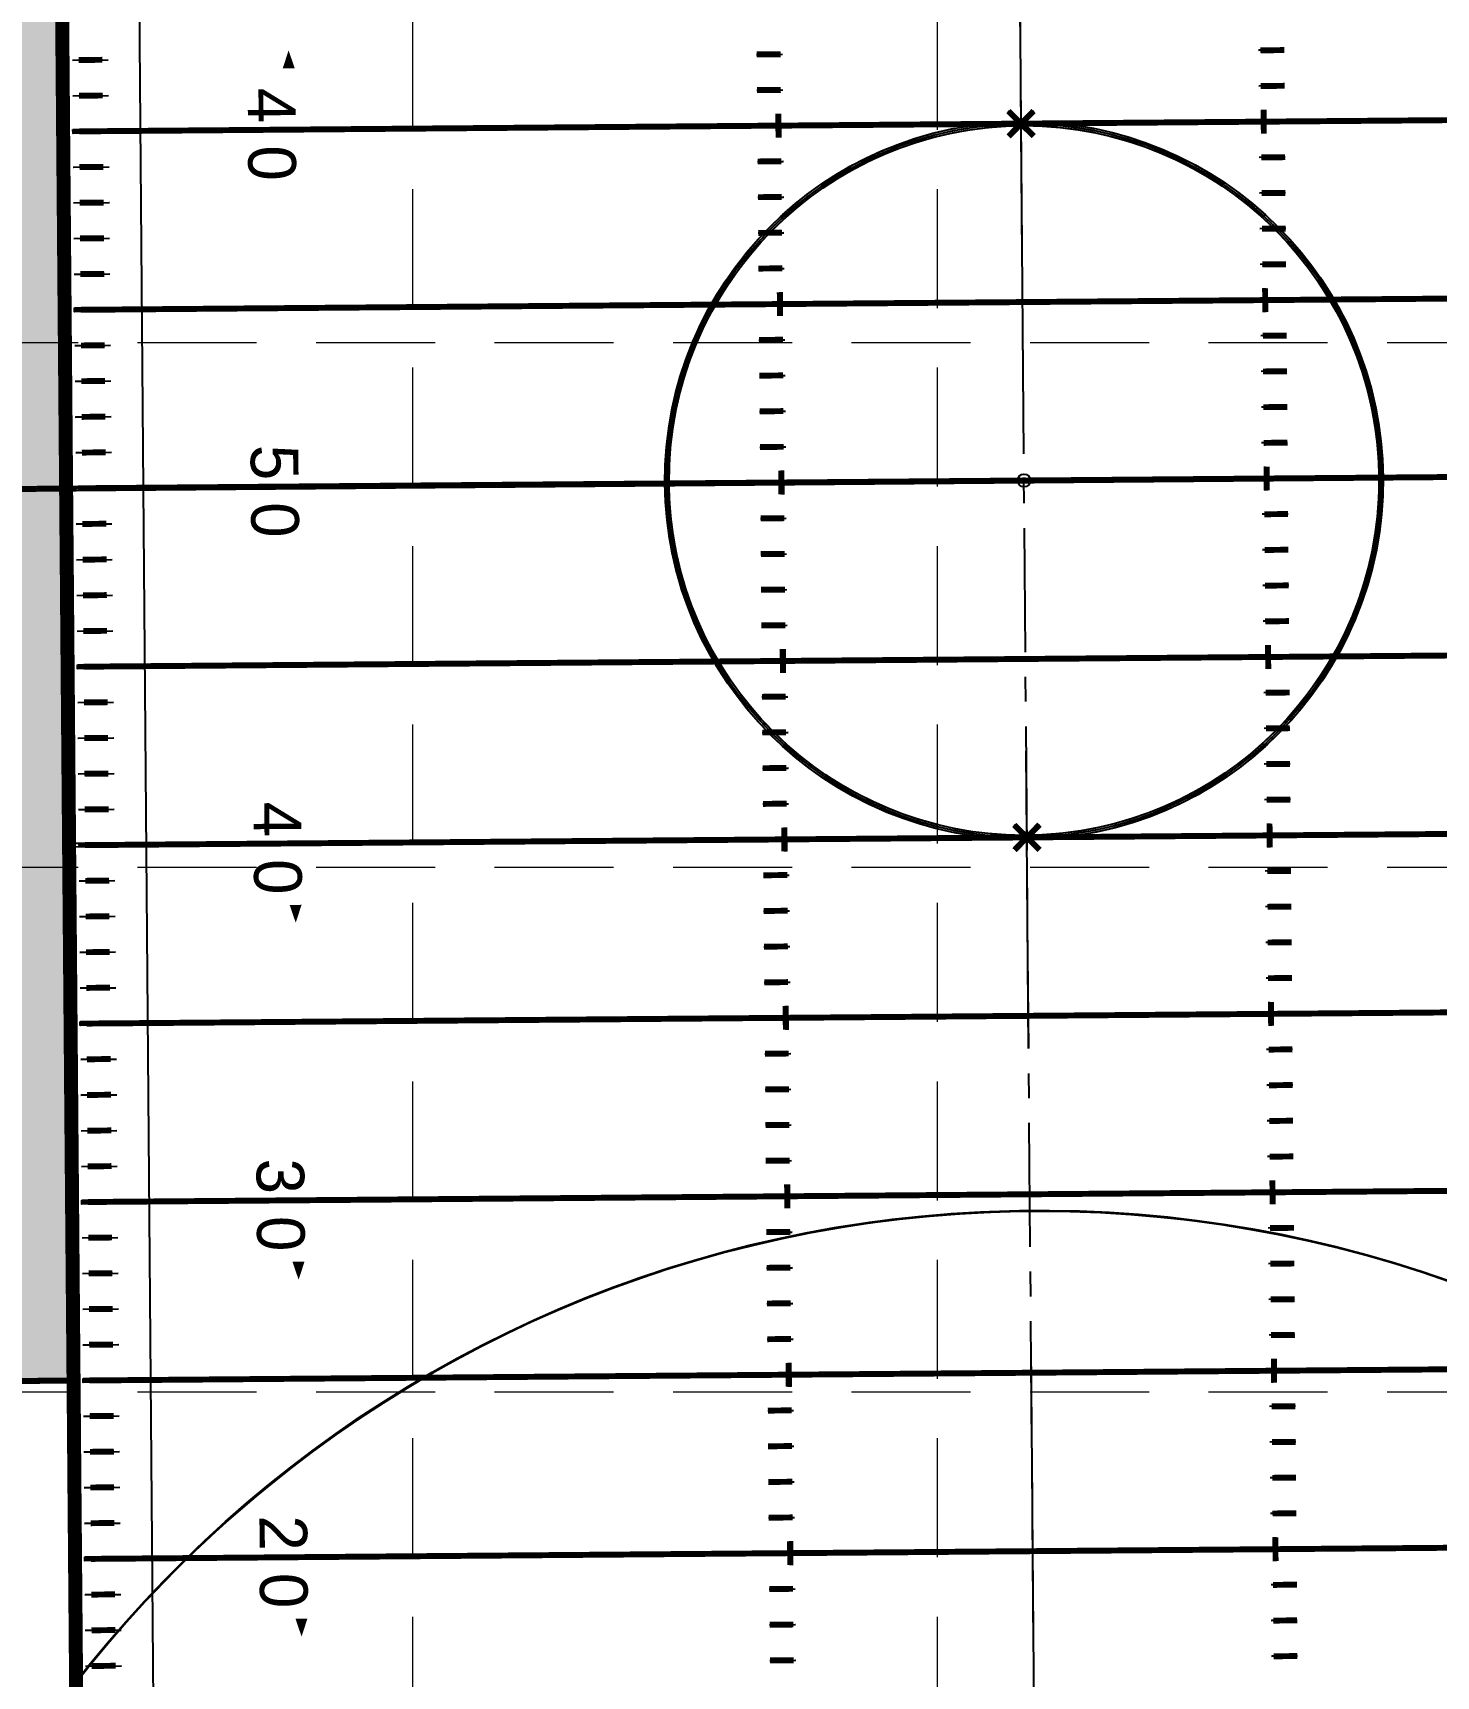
# Model space of a CAD drawing. Header units: feet. Extents: x 2467609 to 2470436, y 7119976 to 7121745.
# Drawn here: x 2469431.4 to 2469549.4, y 7120748.5 to 7120886.6 of the extents above; entities that cross this region are included whole.
import ezdxf

# ---------------------------------------------------------------- set-up
doc = ezdxf.new("R2010")
doc.units = ezdxf.units.FT
doc.header["$LTSCALE"] = 100
doc.header["$MEASUREMENT"] = 0
for name, pattern in [('06117 BASE$0$HIDDEN2', [0.1875, 0.125, -0.0625]), ('FOOTBALL$0$C', [2, 1.25, -0.25, 0.25, -0.25]), ('HIDDEN', [0.375, 0.25, -0.125])]:
    doc.linetypes.add(name, pattern=pattern)
for name, color, linetype, lineweight in [('06117 BASE$0$X-Refr', 253, '06117 BASE$0$HIDDEN2', 50), ('FOOTBALL$0$X-Lite', 8, 'Continuous', 25), ('FOOTBALL$0$X-Thin', 8, 'Continuous', 13)]:
    doc.layers.add(name, color=color, linetype=linetype, lineweight=lineweight)
for name, color, linetype in [('CPCONT', 253, 'Continuous'), ('FOOTBALL$0$FD-CD-MED', 8, 'Continuous'), ('FOOTBALL$0$FD-CD-TEXT-FOOTBALL', 8, 'Continuous'), ('FOOTBALL$0$FD-CD-TEXT-FOOTBALL-GOAL-TICKS', 8, 'Continuous'), ('FOOTBALL$0$FD-CD-THIN', 8, 'Continuous'), ('FOOTBALL$0$FD-CD-XTHN', 8, 'Continuous'), ('FOOTBALL$0$FD-CNTRLINE', 8, 'Continuous'), ('FOOTBALL$0$FD-Coach-Box', 8, 'Continuous'), ('FOOTBALL$0$FD-FOOTBALL', 8, 'Continuous'), ('FOOTBALL$0$FD-FOOTBALL-THKLINE', 8, 'Continuous'), ('FOOTBALL$0$FD-SOCCER-CTR', 8, 'Continuous'), ('FOOTBALL$0$SC-CD-THIN', 8, 'Continuous'), ('GRID', 254, 'HIDDEN')]:
    doc.layers.add(name, color=color, linetype=linetype)
doc.styles.add('FOOTBALL$0$HM-HD', font='HM-HD.SHX')

# ---------------------------------------------------------------- blocks, each defined once
blk = doc.blocks.new('FOOTBALL$0$TRACK-flat-1')
at = {"layer": 'FOOTBALL$0$X-Lite', "linetype": 'Continuous'}
for start, end in [(76.7592, 90), (270, 283.2408)]:
    blk.add_arc((15759.5, -50673.4), 1231.2, start, end, dxfattribs=at)
blk.add_point((13791, -50673.4), dxfattribs=at)
at = {"layer": 'FOOTBALL$0$X-Thin'}
for start, end in [(76.7223, 90), (270, 283.2777)]:
    blk.add_arc((15759.5, -50673.4), 1232.2, start, end, dxfattribs=at)
blk = doc.blocks.new('FOOTBALL')
at = {"layer": 'FOOTBALL$0$FD-CD-MED'}
blk.add_line((-2172, -972), (2172, -972), dxfattribs=at)
at = {"layer": 'FOOTBALL$0$FD-CD-TEXT-FOOTBALL-GOAL-TICKS'}
for points in [[(-440, -738), (-422, -744), (-422, -732)], [(440, -738), (422, -744), (422, -732)], [(800, -738), (782, -744), (782, -732)], [(1160, -738), (1142, -744), (1142, -732)]]:
    blk.add_solid(points, dxfattribs=at)
at = {"layer": 'FOOTBALL$0$FD-CD-THIN', "linetype": 'FOOTBALL$0$C'}
for p, q in [((0, -1279.4), (0, 1219.4)), ((2373, 0), (-2326.5, 0))]:
    blk.add_line(p, q, dxfattribs=at)
at = {"layer": 'FOOTBALL$0$FD-CD-XTHN'}
for points in [[(-362, -956), (-362, 956), (-358, 956), (-358, -956)], [(-182, -956), (-182, 956), (-178, 956), (-178, -956)], [(-2, -952), (-2, 960), (2, 960), (2, -952)], [(178, -956), (178, 956), (182, 956), (182, -956)], [(538, -956), (538, 956), (542, 956), (542, -956)], [(718, -956), (718, 956), (722, 956), (722, -956)], [(898, -956), (898, 956), (902, 956), (902, -956)], [(1078, -956), (1078, 956), (1082, 956), (1082, -956)], [(358, -971.1), (358, 940.9), (362, 940.9), (362, -971.1)]]:
    blk.add_lwpolyline(points, close=True, dxfattribs=at)
at = {"layer": 'FOOTBALL$0$FD-CNTRLINE'}
for points in [[(-360, 925.8), (-360, 956), (-360, -956), (-360, -925.8)], [(-180, 925.8), (-180, 956), (-180, -956), (-180, -925.8)], [(0, 925.8), (0, 956), (0, -956), (0, -925.8)], [(180, 925.8), (180, 956), (180, -956), (180, -925.8)], [(360, 925.8), (360, 956), (360, -956), (360, -925.8)], [(540, 925.8), (540, 956), (540, -956), (540, -925.8)], [(720, 925.8), (720, 956), (720, -956), (720, -925.8)], [(900, 925.8), (900, 956), (900, -956), (900, -925.8)], [(1080, 956), (1080, -956), (1080, -925.8)]]:
    blk.add_lwpolyline(points, dxfattribs=at)
at = {"layer": 'FOOTBALL$0$FD-Coach-Box'}
for p, q in [((898, -960), (898, -1110)), ((900, -1112), (900, -960)), ((902, -1114), (902, -960))]:
    blk.add_line(p, q, dxfattribs=at)
at = {"layer": 'FOOTBALL$0$FD-FOOTBALL'}
blk.add_line((-2160, -960), (2160, -960), dxfattribs=at)
for points in [[(-432, 264), (-432, 240)], [(-396, 264), (-396, 240)], [(-360, 264), (-360, 240)], [(-324, 264), (-324, 240)], [(-288, 264), (-288, 240)], [(-252, 264), (-252, 240)], [(-216, 264), (-216, 240)], [(-180, 264), (-180, 240)], [(-144, 264), (-144, 240)], [(-108, 264), (-108, 240)], [(-72, 264), (-72, 240)], [(-36, 264), (-36, 240)], [(0, 264), (0, 240)], [(36, 264), (36, 240)], [(72, 264), (72, 240)], [(108, 264), (108, 240)], [(144, 264), (144, 240)], [(180, 264), (180, 240)], [(216, 264), (216, 240)], [(252, 264), (252, 240)], [(288, 264), (288, 240)], [(324, 264), (324, 240)], [(360, 264), (360, 240)], [(396, 264), (396, 240)], [(432, 264), (432, 240)], [(468, 264), (468, 240)], [(504, 264), (504, 240)], [(540, 264), (540, 240)], [(576, 264), (576, 240)], [(612, 264), (612, 240)], [(648, 264), (648, 240)], [(684, 264), (684, 240)], [(720, 264), (720, 240)], [(756, 264), (756, 240)], [(792, 264), (792, 240)], [(828, 264), (828, 240)], [(864, 264), (864, 240)], [(900, 264), (900, 240)], [(936, 264), (936, 240)], [(972, 264), (972, 240)], [(1008, 264), (1008, 240)], [(1044, 264), (1044, 240)], [(1080, 264), (1080, 240)], [(1116, 264), (1116, 240)], [(1152, 264), (1152, 240)], [(1188, 264), (1188, 240)], [(-372, 242.7), (-348, 242.7)], [(-192, 242.7), (-168, 242.7)], [(-12, 242.7), (12, 242.7)], [(168, 242.7), (192, 242.7)], [(348, 242.7), (372, 242.7)], [(528, 242.7), (552, 242.7)], [(708, 242.7), (732, 242.7)], [(888, 242.7), (912, 242.7)], [(1068, 242.7), (1092, 242.7)], [(-347.3, 12.7), (-372.7, -12.7)], [(-372.7, 12.7), (-347.3, -12.7)], [(372.7, 12.7), (347.3, -12.7)], [(347.3, 12.7), (372.7, -12.7)], [(-432, -264), (-432, -240)], [(-396, -264), (-396, -240)], [(-372, -242.7), (-348, -242.7)], [(-360, -264), (-360, -240)], [(-324, -264), (-324, -240)], [(-288, -264), (-288, -240)], [(-252, -264), (-252, -240)], [(-216, -264), (-216, -240)], [(-192, -242.7), (-168, -242.7)], [(-180, -264), (-180, -240)], [(-144, -264), (-144, -240)], [(-108, -264), (-108, -240)], [(-72, -264), (-72, -240)], [(-36, -264), (-36, -240)], [(-12, -242.7), (12, -242.7)], [(0, -264), (0, -240)], [(36, -264), (36, -240)], [(72, -264), (72, -240)], [(108, -264), (108, -240)], [(144, -264), (144, -240)], [(168, -242.7), (192, -242.7)], [(180, -264), (180, -240)], [(216, -264), (216, -240)], [(252, -264), (252, -240)], [(288, -264), (288, -240)], [(324, -264), (324, -240)], [(348, -242.7), (372, -242.7)], [(360, -264), (360, -240)], [(396, -264), (396, -240)], [(432, -264), (432, -240)], [(468, -264), (468, -240)], [(504, -264), (504, -240)], [(528, -242.7), (552, -242.7)], [(540, -264), (540, -240)], [(576, -264), (576, -240)], [(612, -264), (612, -240)], [(648, -264), (648, -240)], [(684, -264), (684, -240)], [(708, -242.7), (732, -242.7)], [(720, -264), (720, -240)], [(756, -264), (756, -240)], [(792, -264), (792, -240)], [(828, -264), (828, -240)], [(864, -264), (864, -240)], [(888, -242.7), (912, -242.7)], [(900, -264), (900, -240)], [(936, -264), (936, -240)], [(972, -264), (972, -240)], [(1008, -264), (1008, -240)], [(1044, -264), (1044, -240)], [(1068, -242.7), (1092, -242.7)], [(1080, -264), (1080, -240)], [(1116, -264), (1116, -240)], [(1152, -264), (1152, -240)], [(1188, -264), (1188, -240)], [(-432, -956), (-432, -920)], [(-396, -956), (-396, -920)], [(-324, -956), (-324, -920)], [(-288, -956), (-288, -920)], [(-252, -956), (-252, -920)], [(-216, -956), (-216, -920)], [(-144, -956), (-144, -920)], [(-108, -956), (-108, -920)], [(-72, -956), (-72, -920)], [(-36, -956), (-36, -920)], [(36, -956), (36, -920)], [(72, -956), (72, -920)], [(108, -956), (108, -920)], [(144, -956), (144, -920)], [(216, -956), (216, -920)], [(252, -956), (252, -920)], [(288, -956), (288, -920)], [(324, -956), (324, -920)], [(396, -956), (396, -920)], [(432, -956), (432, -920)], [(468, -956), (468, -920)], [(504, -956), (504, -920)], [(576, -956), (576, -920)], [(612, -956), (612, -920)], [(648, -956), (648, -920)], [(684, -956), (684, -920)], [(756, -956), (756, -920)], [(792, -956), (792, -920)], [(828, -956), (828, -920)], [(864, -956), (864, -920)], [(936, -956), (936, -920)], [(972, -956), (972, -920)], [(1008, -956), (1008, -920)], [(1044, -956), (1044, -920)], [(1116, -956), (1116, -920)], [(1152, -956), (1152, -920)], [(1188, -956), (1188, -920)], [(-432, -956), (-432, -932)], [(-396, -956), (-396, -932)], [(-324, -956), (-324, -932)], [(-288, -956), (-288, -932)], [(-252, -956), (-252, -932)], [(-216, -956), (-216, -932)], [(-144, -956), (-144, -932)], [(-108, -956), (-108, -932)], [(-72, -956), (-72, -932)], [(-36, -956), (-36, -932)], [(36, -956), (36, -932)], [(72, -956), (72, -932)], [(108, -956), (108, -932)], [(144, -956), (144, -932)], [(216, -956), (216, -932)], [(252, -956), (252, -932)], [(288, -956), (288, -932)], [(324, -956), (324, -932)], [(396, -956), (396, -932)], [(432, -956), (432, -932)], [(468, -956), (468, -932)], [(504, -956), (504, -932)], [(576, -956), (576, -932)], [(612, -956), (612, -932)], [(648, -956), (648, -932)], [(684, -956), (684, -932)], [(756, -956), (756, -932)], [(792, -956), (792, -932)], [(828, -956), (828, -932)], [(864, -956), (864, -932)], [(936, -956), (936, -932)], [(972, -956), (972, -932)], [(1008, -956), (1008, -932)], [(1044, -956), (1044, -932)], [(1116, -956), (1116, -932)], [(1152, -956), (1152, -932)], [(1188, -956), (1188, -932)]]:
    blk.add_lwpolyline(points, dxfattribs=at)
at = {"layer": 'FOOTBALL$0$FD-FOOTBALL-THKLINE', "const_width": 12}
blk.add_lwpolyline([(2166, 966), (-2166, 966), (-2166, -966), (2166, -966)], close=True, dxfattribs=at)
at = {"layer": 'FOOTBALL$0$FD-FOOTBALL-THKLINE', "const_width": 6}
for points in [[(1080, 960), (1080, -949.8)], [(-360, 949.8), (-360, -949.8)], [(-180, 949.8), (-180, -949.8)], [(0, 949.8), (0, -949.8)], [(180, 949.8), (180, -949.8)], [(360, 949.8), (360, -949.8)], [(540, 949.8), (540, -949.8)], [(720, 949.8), (720, -949.8)], [(900, 949.8), (900, -949.8)], [(-432, 266), (-432, 242)], [(-396, 266), (-396, 242)], [(-360, 266), (-360, 242)], [(-324, 266), (-324, 242)], [(-288, 266), (-288, 242)], [(-252, 266), (-252, 242)], [(-216, 266), (-216, 242)], [(-180, 266), (-180, 242)], [(-144, 266), (-144, 242)], [(-108, 266), (-108, 242)], [(-72, 266), (-72, 242)], [(-36, 266), (-36, 242)], [(0, 266), (0, 242)], [(36, 266), (36, 242)], [(72, 266), (72, 242)], [(108, 266), (108, 242)], [(144, 266), (144, 242)], [(180, 266), (180, 242)], [(216, 266), (216, 242)], [(252, 266), (252, 242)], [(288, 266), (288, 242)], [(324, 266), (324, 242)], [(360, 266), (360, 242)], [(396, 266), (396, 242)], [(432, 266), (432, 242)], [(468, 266), (468, 242)], [(504, 266), (504, 242)], [(540, 266), (540, 242)], [(576, 266), (576, 242)], [(612, 266), (612, 242)], [(648, 266), (648, 242)], [(684, 266), (684, 242)], [(720, 266), (720, 242)], [(756, 266), (756, 242)], [(792, 266), (792, 242)], [(828, 266), (828, 242)], [(864, 266), (864, 242)], [(900, 266), (900, 242)], [(936, 266), (936, 242)], [(972, 266), (972, 242)], [(1008, 266), (1008, 242)], [(1044, 266), (1044, 242)], [(1080, 266), (1080, 242)], [(1116, 266), (1116, 242)], [(1152, 266), (1152, 242)], [(1188, 266), (1188, 242)], [(-372, 244.7), (-348, 244.7)], [(-192, 244.7), (-168, 244.7)], [(-12, 244.7), (12, 244.7)], [(168, 244.7), (192, 244.7)], [(348, 244.7), (372, 244.7)], [(528, 244.7), (552, 244.7)], [(708, 244.7), (732, 244.7)], [(888, 244.7), (912, 244.7)], [(1068, 244.7), (1092, 244.7)], [(-347.3, 12.7), (-372.7, -12.7)], [(-372.7, 12.7), (-347.3, -12.7)], [(372.7, 12.7), (347.3, -12.7)], [(347.3, 12.7), (372.7, -12.7)], [(-432, -266), (-432, -242)], [(-396, -266), (-396, -242)], [(-372, -244.7), (-348, -244.7)], [(-360, -266), (-360, -242)], [(-324, -266), (-324, -242)], [(-288, -266), (-288, -242)], [(-252, -266), (-252, -242)], [(-216, -266), (-216, -242)], [(-192, -244.7), (-168, -244.7)], [(-180, -266), (-180, -242)], [(-144, -266), (-144, -242)], [(-108, -266), (-108, -242)], [(-72, -266), (-72, -242)], [(-36, -266), (-36, -242)], [(-12, -244.7), (12, -244.7)], [(0, -266), (0, -242)], [(36, -266), (36, -242)], [(72, -266), (72, -242)], [(108, -266), (108, -242)], [(144, -266), (144, -242)], [(168, -244.7), (192, -244.7)], [(180, -266), (180, -242)], [(216, -266), (216, -242)], [(252, -266), (252, -242)], [(288, -266), (288, -242)], [(324, -266), (324, -242)], [(348, -244.7), (372, -244.7)], [(360, -266), (360, -242)], [(396, -266), (396, -242)], [(432, -266), (432, -242)], [(468, -266), (468, -242)], [(504, -266), (504, -242)], [(528, -244.7), (552, -244.7)], [(540, -266), (540, -242)], [(576, -266), (576, -242)], [(612, -266), (612, -242)], [(648, -266), (648, -242)], [(684, -266), (684, -242)], [(708, -244.7), (732, -244.7)], [(720, -266), (720, -242)], [(756, -266), (756, -242)], [(792, -266), (792, -242)], [(828, -266), (828, -242)], [(864, -266), (864, -242)], [(888, -244.7), (912, -244.7)], [(900, -266), (900, -242)], [(936, -266), (936, -242)], [(972, -266), (972, -242)], [(1008, -266), (1008, -242)], [(1044, -266), (1044, -242)], [(1068, -244.7), (1092, -244.7)], [(1080, -266), (1080, -242)], [(1116, -266), (1116, -242)], [(1152, -266), (1152, -242)], [(1188, -266), (1188, -242)], [(-432, -949.8), (-432, -925.8)], [(-396, -949.8), (-396, -925.8)], [(-360, -949.8), (-360, -925.8)], [(-324, -949.8), (-324, -925.8)], [(-288, -949.8), (-288, -925.8)], [(-252, -949.8), (-252, -925.8)], [(-216, -949.8), (-216, -925.8)], [(-180, -949.8), (-180, -925.8)], [(-144, -949.8), (-144, -925.8)], [(-108, -949.8), (-108, -925.8)], [(-72, -949.8), (-72, -925.8)], [(-36, -949.8), (-36, -925.8)], [(0, -949.8), (0, -925.8)], [(36, -949.8), (36, -925.8)], [(72, -949.8), (72, -925.8)], [(108, -949.8), (108, -925.8)], [(144, -949.8), (144, -925.8)], [(180, -949.8), (180, -925.8)], [(216, -949.8), (216, -925.8)], [(252, -949.8), (252, -925.8)], [(288, -949.8), (288, -925.8)], [(324, -949.8), (324, -925.8)], [(360, -949.8), (360, -925.8)], [(396, -949.8), (396, -925.8)], [(432, -949.8), (432, -925.8)], [(468, -949.8), (468, -925.8)], [(504, -949.8), (504, -925.8)], [(540, -949.8), (540, -925.8)], [(576, -949.8), (576, -925.8)], [(612, -949.8), (612, -925.8)], [(648, -949.8), (648, -925.8)], [(684, -949.8), (684, -925.8)], [(720, -949.8), (720, -925.8)], [(756, -949.8), (756, -925.8)], [(792, -949.8), (792, -925.8)], [(828, -949.8), (828, -925.8)], [(864, -949.8), (864, -925.8)], [(900, -949.8), (900, -925.8)], [(936, -949.8), (936, -925.8)], [(972, -949.8), (972, -925.8)], [(1008, -949.8), (1008, -925.8)], [(1044, -949.8), (1044, -925.8)], [(1080, -949.8), (1080, -925.8)], [(1116, -949.8), (1116, -925.8)], [(1152, -949.8), (1152, -925.8)], [(1188, -949.8), (1188, -925.8)], [(900, -968), (900, -1112)]]:
    blk.add_lwpolyline(points, dxfattribs=at)
at = {"layer": 'FOOTBALL$0$FD-FOOTBALL-THKLINE'}
blk.add_solid([(900, -1040), (900, -968), (-900, -1040), (-900, -968)], dxfattribs=at)
at = {"layer": 'FOOTBALL$0$FD-SOCCER-CTR'}
blk.add_circle((0, 0), 360, dxfattribs=at)
at = {"layer": 'FOOTBALL$0$SC-CD-THIN'}
for p, q in [((-2, -1138), (-2, 1138)), ((2, -1138), (2, 1138))]:
    blk.add_line(p, q, dxfattribs=at)
for radius in [362, 358, 6.5, 2.5]:
    blk.add_circle((0, 0), radius, dxfattribs=at)
blk.add_blockref('FOOTBALL$0$TRACK-flat-1', (-13791, 50673.4), dxfattribs=at)
at = {"layer": 'FOOTBALL$0$FD-CD-TEXT-FOOTBALL', "style": 'FOOTBALL$0$HM-HD'}
for s, p in [('4', (-402.3, -779.5)), ('0', (-344.3, -779.5)), ('5', (-42.3, -779.5)), ('0', (15.7, -779.5)), ('4', (317.7, -779.5)), ('0', (375.7, -779.5)), ('3', (677.7, -779.5)), ('0', (735.7, -779.5)), ('2', (1037.7, -779.5)), ('0', (1095.7, -779.5))]:
    blk.add_text(s, height=48, dxfattribs=at).set_placement(p)

msp = doc.modelspace()

# ---------------------------------------------------------------- linework, layer by layer
at = {"layer": 'CPCONT', "color": 35}
for points in [[(2469435.71, 7120667.82), (2469432.75, 7121028.81)], [(2469442.21, 7120667.87), (2469439.25, 7121028.86)]]:
    msp.add_lwpolyline(points, dxfattribs=at)
at = {"layer": 'FOOTBALL$0$FD-CD-MED'}
msp.add_line((2469432.24, 7121029.3), (2469435.21, 7120667.32), dxfattribs=at)
at = {"layer": 'FOOTBALL$0$FD-CD-TEXT-FOOTBALL-GOAL-TICKS'}
for points in [[(2469452.93, 7120885.14), (2469452.44, 7120883.63), (2469453.44, 7120883.64)], [(2469453.53, 7120811.81), (2469453.02, 7120813.3), (2469454.02, 7120813.31)], [(2469453.77, 7120781.81), (2469453.26, 7120783.3), (2469454.26, 7120783.31)], [(2469454.02, 7120751.81), (2469453.51, 7120753.3), (2469454.51, 7120753.31)]]:
    msp.add_solid(points, dxfattribs=at)
at = {"layer": 'FOOTBALL$0$FD-CD-THIN', "linetype": 'FOOTBALL$0$C'}
for p, q in [((2469516.35, 7120651.24), (2469513.14, 7121042.85)), ((2469408.11, 7120848.1), (2469616.34, 7120849.81))]:
    msp.add_line(p, q, dxfattribs=at)
at = {"layer": 'FOOTBALL$0$FD-CD-XTHN'}
for p, q in [((2469434.81, 7120878.49), (2469594.14, 7120879.79)), ((2469594.14, 7120879.46), (2469434.82, 7120878.15)), ((2469434.82, 7120878.15), (2469434.81, 7120878.49)), ((2469434.94, 7120863.49), (2469594.27, 7120864.79)), ((2469594.27, 7120864.46), (2469434.94, 7120863.15)), ((2469434.94, 7120863.15), (2469434.94, 7120863.49)), ((2469435.39, 7120848.49), (2469594.72, 7120849.8)), ((2469435.4, 7120848.16), (2469435.39, 7120848.49)), ((2469594.72, 7120849.46), (2469435.4, 7120848.16)), ((2469435.18, 7120833.49), (2469594.51, 7120834.8)), ((2469435.19, 7120833.16), (2469435.18, 7120833.49)), ((2469594.51, 7120834.46), (2469435.19, 7120833.16)), ((2469434.05, 7120818.48), (2469593.38, 7120819.79)), ((2469593.38, 7120819.45), (2469434.05, 7120818.15)), ((2469434.05, 7120818.15), (2469434.05, 7120818.48)), ((2469435.43, 7120803.49), (2469594.76, 7120804.8)), ((2469594.76, 7120804.46), (2469435.43, 7120803.16)), ((2469435.43, 7120803.16), (2469435.43, 7120803.49)), ((2469435.55, 7120788.49), (2469594.88, 7120789.8)), ((2469594.88, 7120789.46), (2469435.56, 7120788.16)), ((2469435.56, 7120788.16), (2469435.55, 7120788.49)), ((2469435.68, 7120773.49), (2469595, 7120774.8)), ((2469595.01, 7120774.46), (2469435.68, 7120773.16)), ((2469435.68, 7120773.16), (2469435.68, 7120773.49)), ((2469435.8, 7120758.49), (2469595.13, 7120759.8)), ((2469595.13, 7120759.47), (2469435.8, 7120758.16)), ((2469435.8, 7120758.16), (2469435.8, 7120758.49))]:
    msp.add_line(p, q, dxfattribs=at)
at = {"layer": 'FOOTBALL$0$FD-CNTRLINE'}
for p, q in [((2469594.14, 7120879.63), (2469434.82, 7120878.32)), ((2469434.82, 7120878.32), (2469437.33, 7120878.34)), ((2469594.27, 7120864.63), (2469434.94, 7120863.32)), ((2469434.94, 7120863.32), (2469437.45, 7120863.34)), ((2469594.39, 7120849.63), (2469435.06, 7120848.32)), ((2469435.06, 7120848.32), (2469437.58, 7120848.34)), ((2469594.51, 7120834.63), (2469435.18, 7120833.32)), ((2469435.18, 7120833.32), (2469437.7, 7120833.34)), ((2469594.64, 7120819.63), (2469435.31, 7120818.32)), ((2469435.31, 7120818.32), (2469437.82, 7120818.34)), ((2469594.76, 7120804.63), (2469435.43, 7120803.32)), ((2469435.43, 7120803.32), (2469437.95, 7120803.34)), ((2469594.88, 7120789.63), (2469435.55, 7120788.32)), ((2469435.55, 7120788.32), (2469438.07, 7120788.34)), ((2469595, 7120774.63), (2469435.68, 7120773.32)), ((2469435.68, 7120773.32), (2469438.19, 7120773.34)), ((2469595.13, 7120759.63), (2469435.8, 7120758.32)), ((2469435.8, 7120758.32), (2469438.31, 7120758.35))]:
    msp.add_line(p, q, dxfattribs=at)
at = {"layer": 'FOOTBALL$0$FD-Coach-Box'}
for p, q in [((2469422.51, 7120773.05), (2469435.34, 7120773.15)), ((2469422.68, 7120773.22), (2469435.34, 7120773.32)), ((2469435.34, 7120773.49), (2469422.84, 7120773.39))]:
    msp.add_line(p, q, dxfattribs=at)
at = {"layer": 'FOOTBALL$0$FD-FOOTBALL'}
for p, q in [((2469433.25, 7121028.31), (2469436.2, 7120668.33)), ((2469492.43, 7120884.79), (2469494.43, 7120884.81)), ((2469536.43, 7120885.15), (2469534.43, 7120885.14)), ((2469434.77, 7120884.32), (2469437.77, 7120884.35)), ((2469434.77, 7120884.32), (2469436.77, 7120884.34)), ((2469492.46, 7120881.79), (2469494.46, 7120881.81)), ((2469536.45, 7120882.15), (2469534.45, 7120882.14)), ((2469434.79, 7120881.32), (2469437.79, 7120881.35)), ((2469434.79, 7120881.32), (2469436.79, 7120881.34)), ((2469494.24, 7120879.81), (2469494.26, 7120877.81)), ((2469515.55, 7120877.92), (2469513.41, 7120880.03)), ((2469515.53, 7120880.04), (2469513.43, 7120877.9)), ((2469536.48, 7120879.15), (2469534.48, 7120879.14)), ((2469534.7, 7120880.14), (2469534.72, 7120878.14)), ((2469492.48, 7120878.79), (2469494.48, 7120878.81)), ((2469536.5, 7120876.15), (2469534.5, 7120876.14)), ((2469434.84, 7120875.32), (2469437.84, 7120875.35)), ((2469434.84, 7120875.32), (2469436.84, 7120875.34)), ((2469492.5, 7120875.79), (2469494.5, 7120875.81)), ((2469434.86, 7120872.32), (2469437.86, 7120872.35)), ((2469434.86, 7120872.32), (2469436.86, 7120872.34)), ((2469492.53, 7120872.79), (2469494.53, 7120872.81)), ((2469536.53, 7120873.15), (2469534.53, 7120873.14)), ((2469434.89, 7120869.32), (2469437.89, 7120869.35)), ((2469434.89, 7120869.32), (2469436.89, 7120869.34)), ((2469492.55, 7120869.79), (2469494.55, 7120869.81)), ((2469536.55, 7120870.16), (2469534.55, 7120870.14)), ((2469492.58, 7120866.79), (2469494.58, 7120866.81)), ((2469536.58, 7120867.16), (2469534.58, 7120867.14)), ((2469434.91, 7120866.32), (2469437.91, 7120866.35)), ((2469434.91, 7120866.32), (2469436.91, 7120866.34)), ((2469534.82, 7120865.14), (2469534.84, 7120863.14)), ((2469492.6, 7120863.79), (2469494.6, 7120863.81)), ((2469494.37, 7120864.81), (2469494.38, 7120862.81)), ((2469536.6, 7120864.16), (2469534.6, 7120864.14)), ((2469536.63, 7120861.16), (2469534.63, 7120861.14)), ((2469434.96, 7120860.32), (2469437.96, 7120860.35)), ((2469434.96, 7120860.32), (2469436.96, 7120860.34)), ((2469492.63, 7120860.79), (2469494.63, 7120860.81)), ((2469536.65, 7120858.16), (2469534.65, 7120858.14)), ((2469434.99, 7120857.32), (2469437.99, 7120857.35)), ((2469434.99, 7120857.32), (2469436.99, 7120857.34)), ((2469492.65, 7120857.79), (2469494.65, 7120857.81)), ((2469435.01, 7120854.32), (2469438.01, 7120854.35)), ((2469435.01, 7120854.32), (2469437.01, 7120854.34)), ((2469492.68, 7120854.79), (2469494.68, 7120854.81)), ((2469536.68, 7120855.16), (2469534.68, 7120855.14)), ((2469435.04, 7120851.32), (2469438.04, 7120851.35)), ((2469435.04, 7120851.32), (2469437.04, 7120851.34)), ((2469492.7, 7120851.79), (2469494.7, 7120851.81)), ((2469536.7, 7120852.16), (2469534.7, 7120852.14)), ((2469534.94, 7120850.14), (2469534.96, 7120848.14)), ((2469492.73, 7120848.79), (2469494.73, 7120848.81)), ((2469494.49, 7120849.81), (2469494.51, 7120847.81)), ((2469536.72, 7120849.16), (2469534.72, 7120849.14)), ((2469492.75, 7120845.79), (2469494.75, 7120845.81)), ((2469536.75, 7120846.16), (2469534.75, 7120846.14)), ((2469435.09, 7120845.32), (2469438.09, 7120845.35)), ((2469435.09, 7120845.32), (2469437.09, 7120845.34)), ((2469536.77, 7120843.16), (2469534.77, 7120843.14)), ((2469435.11, 7120842.32), (2469438.11, 7120842.35)), ((2469435.11, 7120842.32), (2469437.11, 7120842.34)), ((2469492.78, 7120842.8), (2469494.78, 7120842.81)), ((2469536.8, 7120840.16), (2469534.8, 7120840.14)), ((2469435.14, 7120839.32), (2469438.14, 7120839.35)), ((2469435.14, 7120839.32), (2469437.14, 7120839.34)), ((2469492.8, 7120839.8), (2469494.8, 7120839.81)), ((2469435.16, 7120836.32), (2469438.16, 7120836.35)), ((2469435.16, 7120836.32), (2469437.16, 7120836.34)), ((2469492.82, 7120836.8), (2469494.82, 7120836.81)), ((2469536.82, 7120837.16), (2469534.82, 7120837.14)), ((2469494.61, 7120834.81), (2469494.63, 7120832.81)), ((2469535.07, 7120835.14), (2469535.08, 7120833.14)), ((2469492.85, 7120833.8), (2469494.85, 7120833.81)), ((2469536.85, 7120834.16), (2469534.85, 7120834.14)), ((2469492.87, 7120830.8), (2469494.87, 7120830.81)), ((2469536.87, 7120831.16), (2469534.87, 7120831.14)), ((2469435.21, 7120830.32), (2469438.21, 7120830.35)), ((2469435.21, 7120830.32), (2469437.21, 7120830.34)), ((2469492.9, 7120827.8), (2469494.9, 7120827.81)), ((2469536.9, 7120828.16), (2469534.9, 7120828.14)), ((2469435.23, 7120827.32), (2469438.23, 7120827.35)), ((2469435.23, 7120827.32), (2469437.23, 7120827.34)), ((2469536.92, 7120825.16), (2469534.92, 7120825.14)), ((2469435.26, 7120824.32), (2469438.26, 7120824.35)), ((2469435.26, 7120824.32), (2469437.26, 7120824.34)), ((2469492.92, 7120824.8), (2469494.92, 7120824.81)), ((2469435.28, 7120821.32), (2469438.28, 7120821.35)), ((2469435.28, 7120821.32), (2469437.28, 7120821.34)), ((2469492.95, 7120821.8), (2469494.95, 7120821.81)), ((2469536.95, 7120822.16), (2469534.95, 7120822.14)), ((2469494.74, 7120819.81), (2469494.75, 7120817.81)), ((2469516.04, 7120817.92), (2469513.9, 7120820.03)), ((2469516.02, 7120820.05), (2469513.92, 7120817.91)), ((2469535.19, 7120820.14), (2469535.21, 7120818.14)), ((2469492.97, 7120818.8), (2469494.97, 7120818.81)), ((2469536.97, 7120819.16), (2469534.97, 7120819.14)), ((2469435.33, 7120815.32), (2469438.33, 7120815.35)), ((2469435.33, 7120815.32), (2469437.33, 7120815.34)), ((2469493, 7120815.8), (2469495, 7120815.81)), ((2469537, 7120816.16), (2469535, 7120816.14)), ((2469493.02, 7120812.8), (2469495.02, 7120812.81)), ((2469537.02, 7120813.16), (2469535.02, 7120813.14)), ((2469435.36, 7120812.32), (2469438.36, 7120812.35)), ((2469435.36, 7120812.32), (2469437.36, 7120812.34)), ((2469493.05, 7120809.8), (2469495.05, 7120809.81)), ((2469537.04, 7120810.16), (2469535.04, 7120810.14)), ((2469435.38, 7120809.32), (2469438.38, 7120809.35)), ((2469435.38, 7120809.32), (2469437.38, 7120809.34)), ((2469537.07, 7120807.16), (2469535.07, 7120807.14)), ((2469435.41, 7120806.32), (2469438.41, 7120806.35)), ((2469435.41, 7120806.32), (2469437.41, 7120806.34)), ((2469493.07, 7120806.8), (2469495.07, 7120806.81)), ((2469494.86, 7120804.81), (2469494.88, 7120802.81)), ((2469535.31, 7120805.14), (2469535.33, 7120803.14)), ((2469493.1, 7120803.8), (2469495.1, 7120803.81)), ((2469537.09, 7120804.16), (2469535.09, 7120804.14)), ((2469435.46, 7120800.32), (2469438.46, 7120800.35)), ((2469435.46, 7120800.32), (2469437.46, 7120800.34)), ((2469493.12, 7120800.8), (2469495.12, 7120800.81)), ((2469537.12, 7120801.16), (2469535.12, 7120801.14)), ((2469435.48, 7120797.32), (2469438.48, 7120797.35)), ((2469435.48, 7120797.32), (2469437.48, 7120797.34)), ((2469493.14, 7120797.8), (2469495.14, 7120797.81)), ((2469537.14, 7120798.16), (2469535.14, 7120798.14)), ((2469493.17, 7120794.8), (2469495.17, 7120794.81)), ((2469537.17, 7120795.16), (2469535.17, 7120795.14)), ((2469435.5, 7120794.32), (2469438.5, 7120794.35)), ((2469435.5, 7120794.32), (2469437.5, 7120794.34)), ((2469493.19, 7120791.8), (2469495.19, 7120791.81)), ((2469537.19, 7120792.16), (2469535.19, 7120792.14)), ((2469435.53, 7120791.32), (2469438.53, 7120791.35)), ((2469435.53, 7120791.32), (2469437.53, 7120791.34)), ((2469494.98, 7120789.81), (2469495, 7120787.81)), ((2469537.22, 7120789.16), (2469535.22, 7120789.14)), ((2469535.44, 7120790.14), (2469535.45, 7120788.14)), ((2469493.22, 7120788.8), (2469495.22, 7120788.81)), ((2469435.58, 7120785.32), (2469438.58, 7120785.35)), ((2469435.58, 7120785.32), (2469437.58, 7120785.34)), ((2469493.24, 7120785.8), (2469495.24, 7120785.81)), ((2469537.24, 7120786.16), (2469535.24, 7120786.14)), ((2469435.6, 7120782.32), (2469438.6, 7120782.35)), ((2469435.6, 7120782.32), (2469437.6, 7120782.34)), ((2469493.27, 7120782.8), (2469495.27, 7120782.81)), ((2469537.27, 7120783.16), (2469535.27, 7120783.14)), ((2469493.29, 7120779.8), (2469495.29, 7120779.81)), ((2469537.29, 7120780.16), (2469535.29, 7120780.14)), ((2469435.63, 7120779.32), (2469438.63, 7120779.35)), ((2469435.63, 7120779.32), (2469437.63, 7120779.34)), ((2469493.32, 7120776.8), (2469495.32, 7120776.81)), ((2469537.32, 7120777.16), (2469535.32, 7120777.14)), ((2469435.65, 7120776.32), (2469438.65, 7120776.35)), ((2469435.65, 7120776.32), (2469437.65, 7120776.34)), ((2469495.1, 7120774.81), (2469495.12, 7120772.81)), ((2469537.34, 7120774.16), (2469535.34, 7120774.14)), ((2469535.56, 7120775.14), (2469535.58, 7120773.14)), ((2469493.34, 7120773.8), (2469495.34, 7120773.81)), ((2469537.36, 7120771.16), (2469535.36, 7120771.14)), ((2469435.7, 7120770.32), (2469438.7, 7120770.35)), ((2469435.7, 7120770.32), (2469437.7, 7120770.34)), ((2469493.37, 7120770.8), (2469495.37, 7120770.81)), ((2469435.73, 7120767.32), (2469438.73, 7120767.35)), ((2469435.73, 7120767.32), (2469437.73, 7120767.34)), ((2469493.39, 7120767.8), (2469495.39, 7120767.81)), ((2469537.39, 7120768.16), (2469535.39, 7120768.14)), ((2469435.75, 7120764.32), (2469438.75, 7120764.35)), ((2469435.75, 7120764.32), (2469437.75, 7120764.34)), ((2469493.42, 7120764.8), (2469495.42, 7120764.81)), ((2469537.41, 7120765.16), (2469535.41, 7120765.14)), ((2469493.44, 7120761.8), (2469495.44, 7120761.81)), ((2469537.44, 7120762.16), (2469535.44, 7120762.14)), ((2469435.78, 7120761.32), (2469438.78, 7120761.35)), ((2469435.78, 7120761.32), (2469437.78, 7120761.34)), ((2469535.68, 7120760.14), (2469535.7, 7120758.14)), ((2469493.46, 7120758.8), (2469495.46, 7120758.81)), ((2469495.23, 7120759.81), (2469495.24, 7120757.81)), ((2469537.46, 7120759.16), (2469535.46, 7120759.14)), ((2469537.49, 7120756.16), (2469535.49, 7120756.14)), ((2469435.82, 7120755.32), (2469438.82, 7120755.35)), ((2469435.82, 7120755.32), (2469437.82, 7120755.34)), ((2469493.49, 7120755.8), (2469495.49, 7120755.81)), ((2469537.51, 7120753.16), (2469535.51, 7120753.14)), ((2469435.85, 7120752.33), (2469438.85, 7120752.35)), ((2469435.85, 7120752.33), (2469437.85, 7120752.34)), ((2469493.51, 7120752.8), (2469495.51, 7120752.81)), ((2469435.87, 7120749.33), (2469438.87, 7120749.35)), ((2469435.87, 7120749.33), (2469437.87, 7120749.34)), ((2469493.54, 7120749.8), (2469495.54, 7120749.81)), ((2469537.54, 7120750.16), (2469535.54, 7120750.14))]:
    msp.add_line(p, q, dxfattribs=at)
at = {"layer": 'FOOTBALL$0$FD-FOOTBALL-THKLINE'}
for p, q in [((2469432.75, 7121028.81), (2469435.71, 7120667.82)), ((2469492.26, 7120884.79), (2469494.26, 7120884.81)), ((2469536.6, 7120885.16), (2469534.6, 7120885.14)), ((2469435.28, 7120884.32), (2469437.28, 7120884.34)), ((2469492.29, 7120881.79), (2469494.29, 7120881.81)), ((2469536.62, 7120882.16), (2469534.62, 7120882.14)), ((2469435.31, 7120881.32), (2469437.31, 7120881.34)), ((2469593.63, 7120879.62), (2469435.33, 7120878.32)), ((2469494.08, 7120879.81), (2469494.09, 7120877.81)), ((2469515.55, 7120877.92), (2469513.41, 7120880.03)), ((2469515.53, 7120880.04), (2469513.43, 7120877.9)), ((2469536.65, 7120879.16), (2469534.65, 7120879.14)), ((2469534.87, 7120880.14), (2469534.88, 7120878.14)), ((2469435.33, 7120878.32), (2469437.33, 7120878.34)), ((2469492.31, 7120878.79), (2469494.31, 7120878.81)), ((2469536.67, 7120876.16), (2469534.67, 7120876.14)), ((2469435.36, 7120875.33), (2469437.35, 7120875.34)), ((2469492.34, 7120875.79), (2469494.34, 7120875.81)), ((2469435.38, 7120872.33), (2469437.38, 7120872.34)), ((2469492.36, 7120872.79), (2469494.36, 7120872.81)), ((2469536.69, 7120873.16), (2469534.69, 7120873.14)), ((2469435.4, 7120869.33), (2469437.4, 7120869.34)), ((2469492.39, 7120869.79), (2469494.39, 7120869.81)), ((2469536.72, 7120870.16), (2469534.72, 7120870.14)), ((2469492.41, 7120866.79), (2469494.41, 7120866.81)), ((2469536.74, 7120867.16), (2469534.74, 7120867.14)), ((2469435.43, 7120866.33), (2469437.43, 7120866.34)), ((2469534.99, 7120865.14), (2469535, 7120863.14)), ((2469593.75, 7120864.62), (2469435.45, 7120863.33)), ((2469492.44, 7120863.79), (2469494.44, 7120863.81)), ((2469494.2, 7120864.81), (2469494.22, 7120862.81)), ((2469536.77, 7120864.16), (2469534.77, 7120864.14)), ((2469435.45, 7120863.33), (2469437.45, 7120863.34)), ((2469536.79, 7120861.16), (2469534.79, 7120861.14)), ((2469435.48, 7120860.33), (2469437.48, 7120860.34)), ((2469492.46, 7120860.79), (2469494.46, 7120860.81)), ((2469536.82, 7120858.16), (2469534.82, 7120858.14)), ((2469435.5, 7120857.33), (2469437.5, 7120857.34)), ((2469492.49, 7120857.79), (2469494.49, 7120857.81)), ((2469435.53, 7120854.33), (2469437.53, 7120854.34)), ((2469492.51, 7120854.79), (2469494.51, 7120854.81)), ((2469536.84, 7120855.16), (2469534.84, 7120855.14)), ((2469435.55, 7120851.33), (2469437.55, 7120851.34)), ((2469492.53, 7120851.79), (2469494.53, 7120851.81)), ((2469536.87, 7120852.16), (2469534.87, 7120852.14)), ((2469535.11, 7120850.14), (2469535.13, 7120848.14)), ((2469593.87, 7120849.62), (2469435.58, 7120848.33)), ((2469492.56, 7120848.79), (2469494.56, 7120848.81)), ((2469494.32, 7120849.81), (2469494.34, 7120847.81)), ((2469536.89, 7120849.16), (2469534.89, 7120849.14)), ((2469435.58, 7120848.33), (2469437.58, 7120848.34)), ((2469492.58, 7120845.79), (2469494.58, 7120845.81)), ((2469536.92, 7120846.16), (2469534.92, 7120846.14)), ((2469435.6, 7120845.33), (2469437.6, 7120845.34)), ((2469536.94, 7120843.16), (2469534.94, 7120843.14)), ((2469435.63, 7120842.33), (2469437.63, 7120842.34)), ((2469492.61, 7120842.79), (2469494.61, 7120842.81)), ((2469536.97, 7120840.16), (2469534.97, 7120840.14)), ((2469435.65, 7120839.33), (2469437.65, 7120839.34)), ((2469492.63, 7120839.79), (2469494.63, 7120839.81)), ((2469435.67, 7120836.33), (2469437.67, 7120836.34)), ((2469492.66, 7120836.79), (2469494.66, 7120836.81)), ((2469536.99, 7120837.16), (2469534.99, 7120837.14)), ((2469494.45, 7120834.81), (2469494.46, 7120832.81)), ((2469535.23, 7120835.14), (2469535.25, 7120833.14)), ((2469594, 7120834.63), (2469435.7, 7120833.33)), ((2469435.7, 7120833.33), (2469437.7, 7120833.34)), ((2469492.68, 7120833.79), (2469494.68, 7120833.81)), ((2469537.01, 7120834.16), (2469535.01, 7120834.14)), ((2469492.71, 7120830.79), (2469494.71, 7120830.81)), ((2469537.04, 7120831.16), (2469535.04, 7120831.14)), ((2469435.72, 7120830.33), (2469437.72, 7120830.34)), ((2469492.73, 7120827.79), (2469494.73, 7120827.81)), ((2469537.06, 7120828.16), (2469535.06, 7120828.14)), ((2469435.75, 7120827.33), (2469437.75, 7120827.34)), ((2469537.09, 7120825.16), (2469535.09, 7120825.14)), ((2469435.77, 7120824.33), (2469437.77, 7120824.34)), ((2469492.76, 7120824.79), (2469494.76, 7120824.81)), ((2469435.8, 7120821.33), (2469437.8, 7120821.34)), ((2469492.78, 7120821.79), (2469494.78, 7120821.81)), ((2469537.11, 7120822.16), (2469535.11, 7120822.14)), ((2469594.12, 7120819.63), (2469435.82, 7120818.33)), ((2469494.57, 7120819.81), (2469494.59, 7120817.81)), ((2469516.04, 7120817.92), (2469513.9, 7120820.03)), ((2469516.02, 7120820.05), (2469513.92, 7120817.91)), ((2469535.36, 7120820.14), (2469535.37, 7120818.14)), ((2469435.82, 7120818.33), (2469437.82, 7120818.34)), ((2469492.81, 7120818.79), (2469494.81, 7120818.81)), ((2469537.14, 7120819.16), (2469535.14, 7120819.14)), ((2469435.85, 7120815.33), (2469437.85, 7120815.34)), ((2469492.83, 7120815.79), (2469494.83, 7120815.81)), ((2469537.16, 7120816.16), (2469535.16, 7120816.14)), ((2469492.85, 7120812.79), (2469494.85, 7120812.81)), ((2469537.19, 7120813.16), (2469535.19, 7120813.14)), ((2469435.87, 7120812.33), (2469437.87, 7120812.34)), ((2469492.88, 7120809.79), (2469494.88, 7120809.81)), ((2469537.21, 7120810.16), (2469535.21, 7120810.14)), ((2469435.9, 7120809.33), (2469437.9, 7120809.34)), ((2469537.24, 7120807.16), (2469535.24, 7120807.14)), ((2469435.92, 7120806.33), (2469437.92, 7120806.34)), ((2469492.9, 7120806.79), (2469494.9, 7120806.81)), ((2469594.24, 7120804.63), (2469435.95, 7120803.33)), ((2469494.69, 7120804.81), (2469494.71, 7120802.81)), ((2469535.48, 7120805.14), (2469535.5, 7120803.14)), ((2469435.95, 7120803.33), (2469437.95, 7120803.34)), ((2469492.93, 7120803.79), (2469494.93, 7120803.81)), ((2469537.26, 7120804.16), (2469535.26, 7120804.14)), ((2469435.97, 7120800.33), (2469437.97, 7120800.34)), ((2469492.95, 7120800.8), (2469494.95, 7120800.81)), ((2469537.29, 7120801.16), (2469535.29, 7120801.14)), ((2469435.99, 7120797.33), (2469437.99, 7120797.34)), ((2469492.98, 7120797.8), (2469494.98, 7120797.81)), ((2469537.31, 7120798.16), (2469535.31, 7120798.14)), ((2469493, 7120794.8), (2469495, 7120794.81)), ((2469537.33, 7120795.16), (2469535.33, 7120795.14)), ((2469436.02, 7120794.33), (2469438.02, 7120794.34)), ((2469493.03, 7120791.8), (2469495.03, 7120791.81)), ((2469537.36, 7120792.16), (2469535.36, 7120792.14)), ((2469436.04, 7120791.33), (2469438.04, 7120791.34)), ((2469594.37, 7120789.63), (2469436.07, 7120788.33)), ((2469494.82, 7120789.81), (2469494.83, 7120787.81)), ((2469537.38, 7120789.16), (2469535.38, 7120789.14)), ((2469535.6, 7120790.14), (2469535.62, 7120788.14)), ((2469436.07, 7120788.33), (2469438.07, 7120788.34)), ((2469493.05, 7120788.8), (2469495.05, 7120788.81)), ((2469436.09, 7120785.33), (2469438.09, 7120785.34)), ((2469493.08, 7120785.8), (2469495.08, 7120785.81)), ((2469537.41, 7120786.16), (2469535.41, 7120786.14)), ((2469436.12, 7120782.33), (2469438.12, 7120782.34)), ((2469493.1, 7120782.8), (2469495.1, 7120782.81)), ((2469537.43, 7120783.16), (2469535.43, 7120783.14)), ((2469493.13, 7120779.8), (2469495.13, 7120779.81)), ((2469537.46, 7120780.16), (2469535.46, 7120780.14)), ((2469436.14, 7120779.33), (2469438.14, 7120779.34)), ((2469493.15, 7120776.8), (2469495.15, 7120776.81)), ((2469537.48, 7120777.16), (2469535.48, 7120777.14)), ((2469436.17, 7120776.33), (2469438.17, 7120776.34)), ((2469594.49, 7120774.63), (2469436.19, 7120773.33)), ((2469494.94, 7120774.81), (2469494.95, 7120772.81)), ((2469537.51, 7120774.16), (2469535.51, 7120774.14)), ((2469535.73, 7120775.15), (2469535.74, 7120773.15)), ((2469434.68, 7120773.32), (2469422.68, 7120773.22)), ((2469436.19, 7120773.33), (2469438.19, 7120773.34)), ((2469493.17, 7120773.8), (2469495.17, 7120773.81)), ((2469537.53, 7120771.16), (2469535.53, 7120771.14)), ((2469436.22, 7120770.33), (2469438.22, 7120770.35)), ((2469493.2, 7120770.8), (2469495.2, 7120770.81)), ((2469436.24, 7120767.33), (2469438.24, 7120767.35)), ((2469493.22, 7120767.8), (2469495.22, 7120767.81)), ((2469537.56, 7120768.16), (2469535.56, 7120768.14)), ((2469436.27, 7120764.33), (2469438.27, 7120764.35)), ((2469493.25, 7120764.8), (2469495.25, 7120764.81)), ((2469537.58, 7120765.16), (2469535.58, 7120765.14)), ((2469493.27, 7120761.8), (2469495.27, 7120761.81)), ((2469537.61, 7120762.16), (2469535.61, 7120762.14)), ((2469436.29, 7120761.33), (2469438.29, 7120761.35)), ((2469535.85, 7120760.15), (2469535.87, 7120758.15)), ((2469595.46, 7120759.63), (2469436.31, 7120758.33)), ((2469493.3, 7120758.8), (2469495.3, 7120758.81)), ((2469495.06, 7120759.81), (2469495.08, 7120757.81)), ((2469537.63, 7120759.16), (2469535.63, 7120759.14)), ((2469436.31, 7120758.33), (2469438.31, 7120758.35)), ((2469537.65, 7120756.16), (2469535.65, 7120756.14)), ((2469436.34, 7120755.33), (2469438.34, 7120755.35)), ((2469493.32, 7120755.8), (2469495.32, 7120755.81)), ((2469537.68, 7120753.16), (2469535.68, 7120753.14)), ((2469436.36, 7120752.33), (2469438.36, 7120752.35)), ((2469493.35, 7120752.8), (2469495.35, 7120752.81)), ((2469436.39, 7120749.33), (2469438.39, 7120749.35)), ((2469493.37, 7120749.8), (2469495.37, 7120749.81)), ((2469537.7, 7120750.16), (2469535.7, 7120750.14))]:
    msp.add_line(p, q, dxfattribs=at)
msp.add_solid([(2469428.68, 7120773.27), (2469434.68, 7120773.32), (2469427.45, 7120923.26), (2469433.45, 7120923.31)], dxfattribs=at)
at = {"layer": 'FOOTBALL$0$FD-SOCCER-CTR'}
msp.add_ellipse((2469514.73, 7120848.98), major_axis=(30, 0.25), ratio=1, start_param=4.712122, end_param=10.995307, dxfattribs=at)
at = {"layer": 'FOOTBALL$0$SC-CD-THIN', "color": 255}
for p, q in [((2469419.89, 7120848.36), (2469609.55, 7120849.92)), ((2469419.9, 7120848.03), (2469609.56, 7120849.59))]:
    msp.add_line(p, q, dxfattribs=at)
for major_axis, start_param, end_param in [((30.17, 0.26), 4.711838425622661, 10.99502373280225), ((29.83, 0.24), -1.570777, 4.712408), ((-0.383, 0.383), 2.364398, 8.647583), ((-0.147, 0.147), 2.364398, 8.647583)]:
    msp.add_ellipse((2469514.73, 7120848.98), major_axis=major_axis, ratio=1, start_param=start_param, end_param=end_param, dxfattribs=at)
at = {"layer": 'FOOTBALL$0$X-Lite', "linetype": 'Continuous'}
msp.add_point((2469514.73, 7120848.98), dxfattribs=at)
at = {"layer": 'GRID', "color": 252, "linetype": 'HIDDEN', "lineweight": 0, "ltscale": 0.4}
for p, q in [((2469463.34, 7121698.47), (2469463.34, 7120154.77)), ((2469507.44, 7121698.47), (2469507.44, 7120154.77)), ((2467655.24, 7120860.57), (2470389.44, 7120860.57)), ((2467655.24, 7120816.47), (2470389.44, 7120816.47)), ((2467655.24, 7120772.37), (2470389.44, 7120772.37))]:
    msp.add_line(p, q, dxfattribs=at)

# ---------------------------------------------------------------- block references
at = {"layer": '06117 BASE$0$X-Refr', "color": 255, "xscale": 0.08333333254417954, "yscale": 0.08333333371317583, "zscale": 0.08333333333333331, "rotation": 270.4699999837802}
msp.add_blockref('FOOTBALL', (2469514.73, 7120848.98), dxfattribs=at)

# ---------------------------------------------------------------- texts
at = {"layer": 'FOOTBALL$0$FD-CD-TEXT-FOOTBALL', "style": 'FOOTBALL$0$HM-HD', "oblique": 0, "width": 1}
for s, p in [('4', (2469449.49, 7120881.97)), ('0', (2469449.53, 7120877.13)), ('5', (2469449.74, 7120851.97)), ('0', (2469449.78, 7120847.14)), ('4', (2469449.98, 7120821.97)), ('0', (2469450.02, 7120817.14)), ('3', (2469450.23, 7120791.97)), ('0', (2469450.27, 7120787.14)), ('2', (2469450.48, 7120761.97)), ('0', (2469450.51, 7120757.14))]:
    msp.add_text(s, height=4, rotation=270.47, dxfattribs=at).set_placement(p)

doc.saveas('drawing.dxf')
